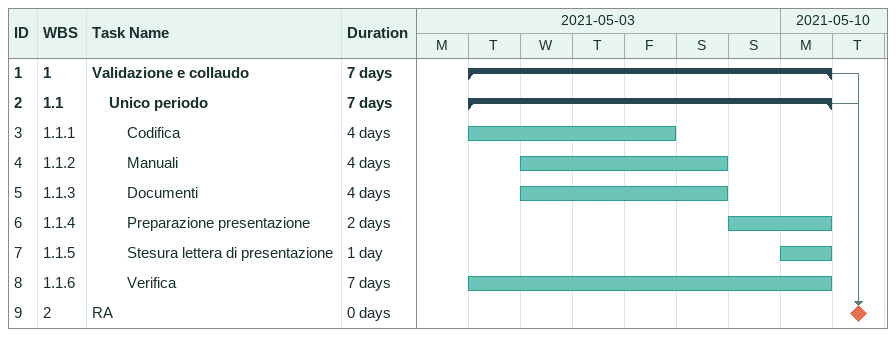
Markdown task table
| ID | WBS | Task | Duration | Start | Finish | Predecessors |
|---|---|---|---|---|---|---|
| 1 | 1 | **Validazione e collaudo** | 7d | 2021-05-04 | 2021-05-10 |  |
| 2 | 1.1 | **Unico periodo** | 7d | 2021-05-04 | 2021-05-10 |  |
| 3 | 1.1.1 | Codifica | 4d | 2021-05-04 | 2021-05-07 |  |
| 4 | 1.1.2 | Manuali | 4d | 2021-05-05 | 2021-05-08 |  |
| 5 | 1.1.3 | Documenti | 4d | 2021-05-05 | 2021-05-08 |  |
| 6 | 1.1.4 | Preparazione presentazione | 2d | 2021-05-09 | 2021-05-10 |  |
| 7 | 1.1.5 | Stesura lettera di presentazione | 1d | 2021-05-10 | 2021-05-10 |  |
| 8 | 1.1.6 | Verifica | 7d | 2021-05-04 | 2021-05-10 |  |
| 9 | 2 | RA | 0d | 2021-05-11 | 2021-05-11 | 1, 2 |
